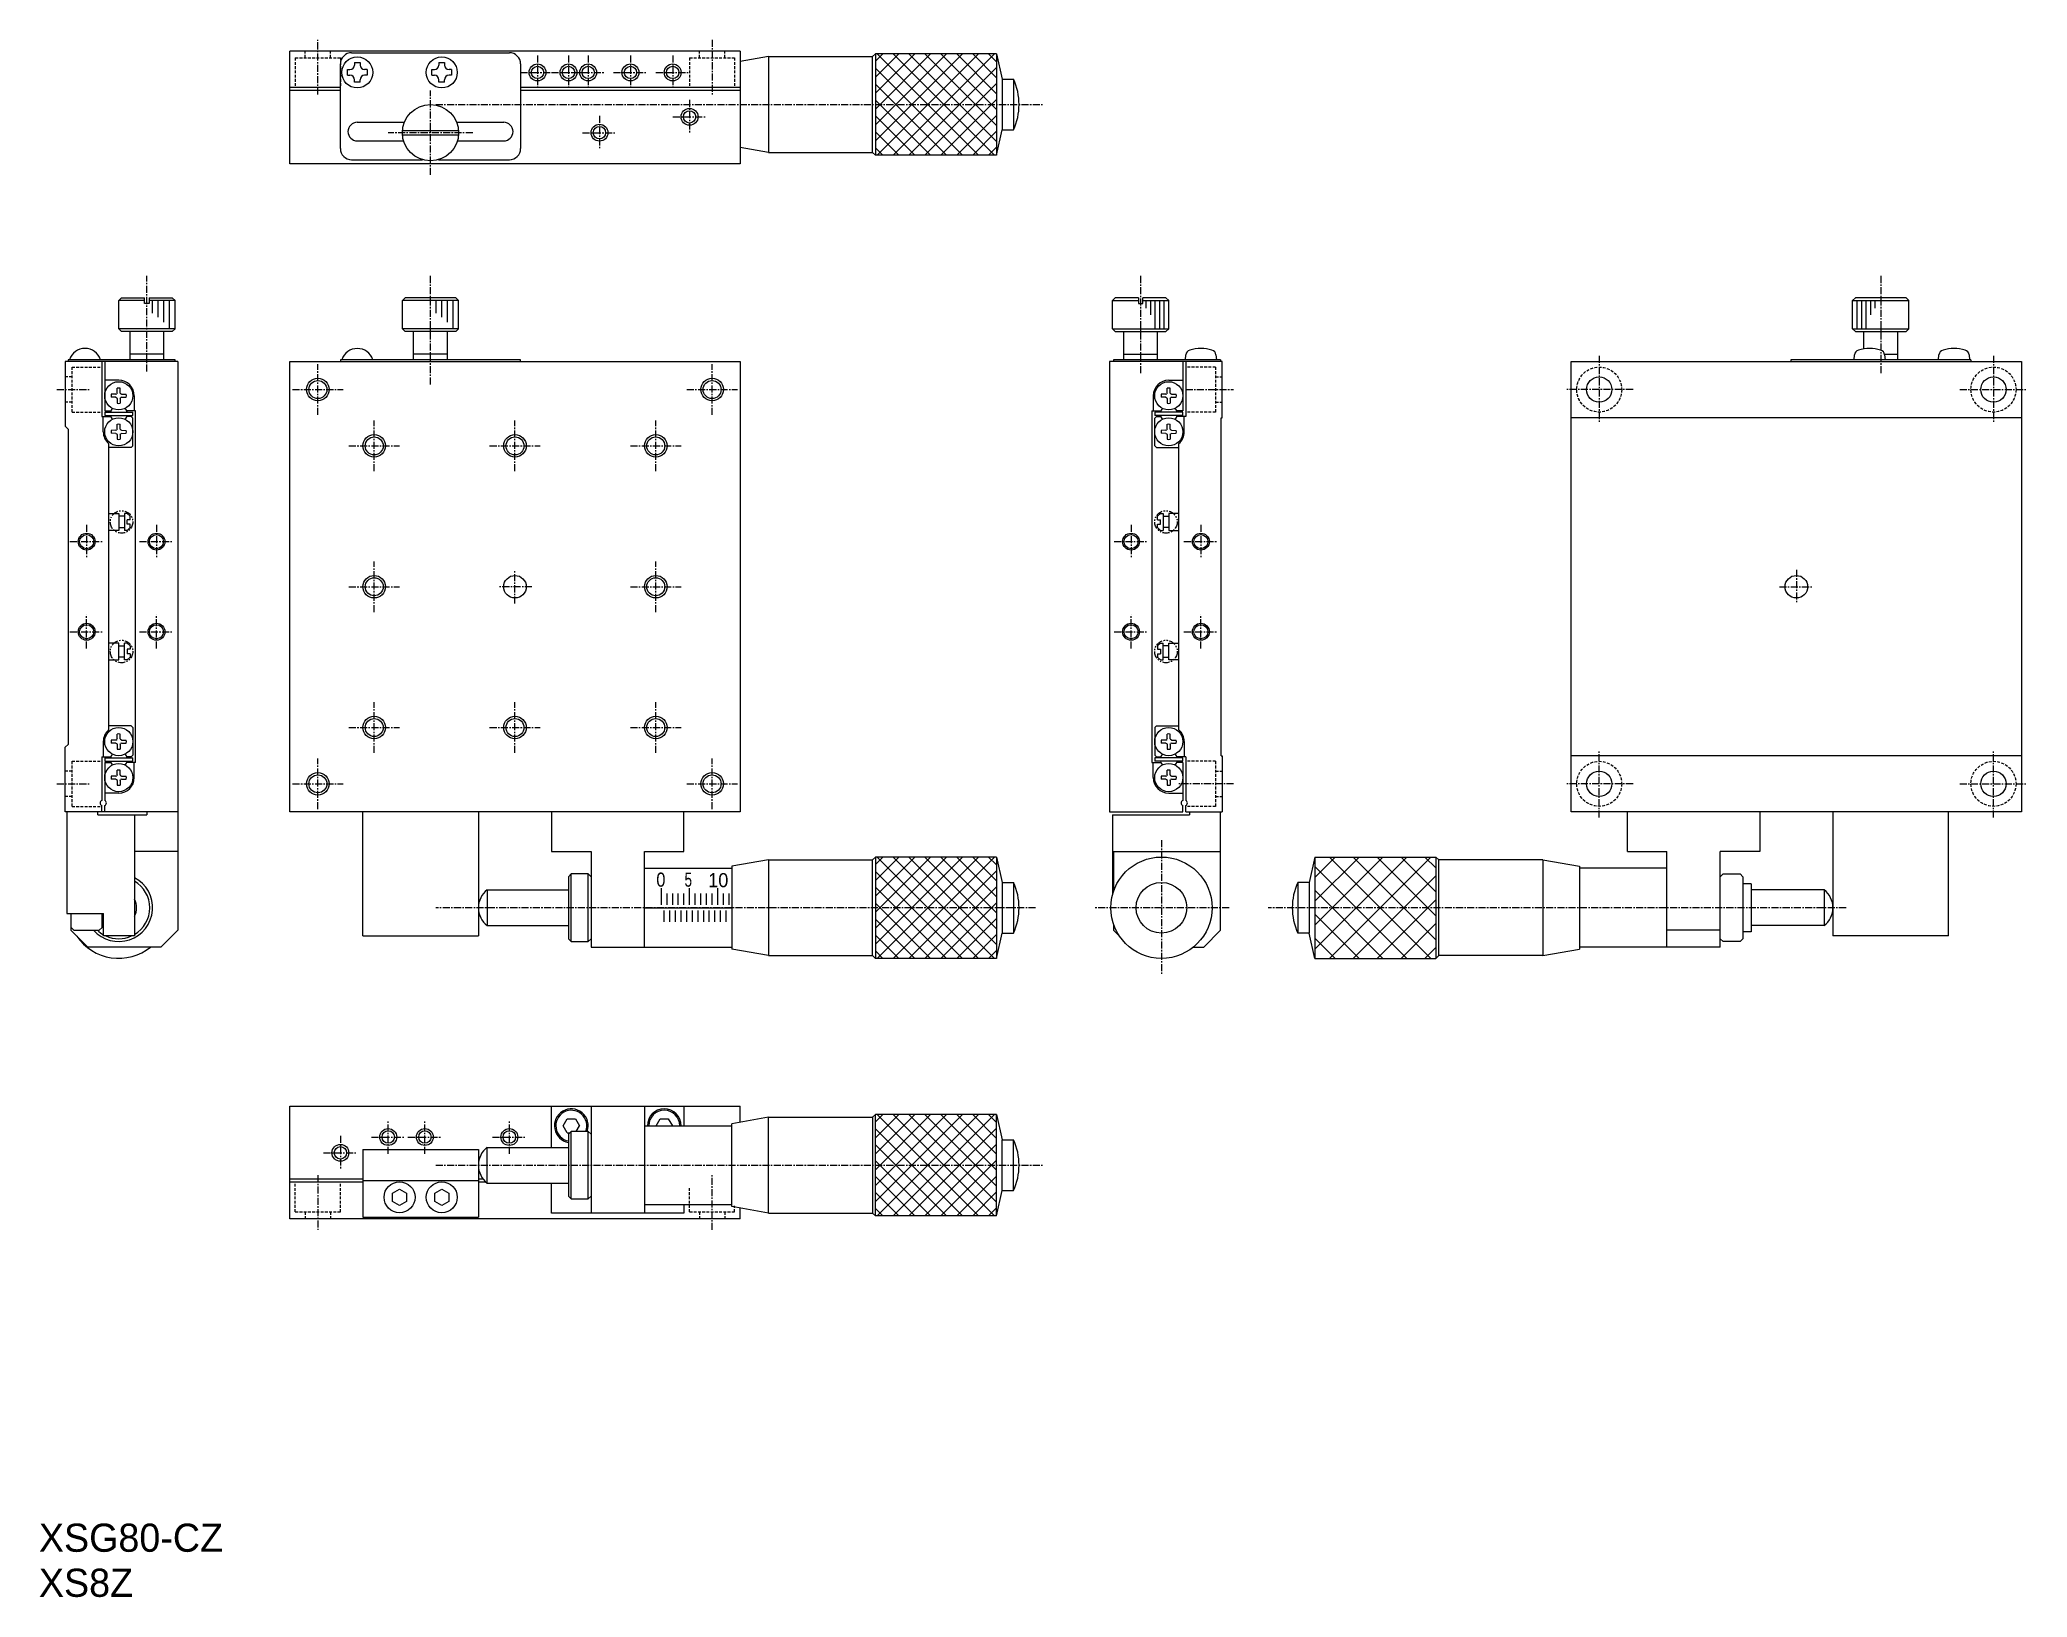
# Model space of a CAD drawing. Extents: x 38 to 391, y -44 to 233.
import ezdxf

# ---------------------------------------------------------------- set-up
doc = ezdxf.new("R2010")
doc.units = 0
for name, pattern in [('CENTER', [2, 1.25, -0.25, 0.25, -0.25]), ('DASHED', [0.75, 0.5, -0.25]), ('PHANTOM', [2.5, 1.25, -0.25, 0.25, -0.25, 0.25, -0.25])]:
    doc.linetypes.add(name, pattern=pattern)
doc.layers.get('0').update_dxf_attribs({"linetype": 'CONTINUOUS'})
doc.layers.add('CENTER', color=1, linetype='CENTER')

msp = doc.modelspace()

# ---------------------------------------------------------------- linework, layer by layer
at = {"color": 7, "linetype": 'CONTINUOUS'}
for p, q in [((82.34, 210.69), (82.34, 230.69)), ((162.34, 230.69), (82.34, 230.69)), ((93.34, 230.39), (121.34, 230.39)), ((162.34, 230.69), (162.34, 210.69)), ((167.34, 229.69), (162.34, 228.81)), ((167.34, 229.69), (185.84, 229.69)), ((167.34, 229.69), (167.34, 212.69)), ((185.84, 229.69), (186.34, 230.19)), ((185.84, 212.69), (185.84, 229.69)), ((207.84, 230.19), (186.34, 230.19)), ((186.34, 230.19), (186.34, 212.19)), ((207.84, 230.19), (208.84, 225.69)), ((207.84, 230.19), (207.84, 212.19)), ((91.34, 213.39), (91.34, 228.39)), ((92.59, 227.39), (93.04, 227.39)), ((92.59, 226.39), (92.59, 227.39)), ((92.59, 226.39), (93.04, 226.39)), ((93.84, 228.64), (93.84, 228.19)), ((93.84, 228.64), (94.84, 228.64)), ((94.84, 228.64), (94.84, 228.19)), ((96.09, 227.39), (95.64, 227.39)), ((96.09, 226.39), (95.64, 226.39)), ((96.09, 227.39), (96.09, 226.39)), ((107.59, 227.39), (108.04, 227.39)), ((107.59, 226.39), (107.59, 227.39)), ((107.59, 226.39), (108.04, 226.39)), ((108.84, 228.64), (108.84, 228.19)), ((108.84, 228.64), (109.84, 228.64)), ((109.84, 228.64), (109.84, 228.19)), ((111.09, 227.39), (110.64, 227.39)), ((111.09, 226.39), (110.64, 226.39)), ((111.09, 227.39), (111.09, 226.39)), ((123.34, 228.39), (123.34, 213.39)), ((91.34, 224.19), (82.34, 224.19)), ((91.34, 223.69), (82.34, 223.69)), ((93.84, 225.14), (93.84, 225.59)), ((94.84, 225.14), (93.84, 225.14)), ((94.84, 225.14), (94.84, 225.59)), ((108.84, 225.14), (108.84, 225.59)), ((109.84, 225.14), (108.84, 225.14)), ((109.84, 225.14), (109.84, 225.59)), ((162.34, 224.19), (123.34, 224.19)), ((162.34, 223.69), (123.34, 223.69)), ((208.84, 225.69), (210.84, 225.69)), ((208.84, 225.69), (208.84, 216.69)), ((210.84, 225.69), (210.84, 216.69)), ((94.34, 218.04), (102.69, 218.04)), ((102.36, 216.59), (112.32, 216.59)), ((102.36, 215.79), (112.32, 215.79)), ((111.99, 218.04), (120.34, 218.04)), ((207.84, 212.19), (208.84, 216.69)), ((208.84, 216.69), (210.84, 216.69)), ((94.34, 214.74), (102.55, 214.74)), ((112.13, 214.74), (120.34, 214.74)), ((167.34, 212.69), (162.34, 213.57)), ((167.34, 212.69), (185.84, 212.69)), ((185.84, 212.69), (186.34, 212.19)), ((207.84, 212.19), (186.34, 212.19)), ((162.34, 210.69), (82.34, 210.69)), ((93.34, 211.39), (105.94, 211.39)), ((108.74, 211.39), (121.34, 211.39)), ((51.99, 186.39), (52.49, 186.89)), ((51.99, 181.39), (51.99, 186.39)), ((56.59, 186.39), (51.99, 186.39)), ((52.49, 186.89), (56.59, 186.89)), ((56.59, 185.89), (56.59, 186.89)), ((57.39, 185.89), (56.59, 185.89)), ((57.39, 186.89), (57.39, 185.89)), ((57.39, 186.89), (61.49, 186.89)), ((61.99, 186.39), (57.39, 186.39)), ((61.49, 186.89), (61.99, 186.39)), ((61.99, 181.39), (61.99, 186.39)), ((102.34, 186.38), (102.84, 186.88)), ((102.34, 181.38), (102.34, 186.38)), ((112.34, 186.38), (102.34, 186.38)), ((111.84, 186.88), (102.84, 186.88)), ((111.84, 186.88), (112.34, 186.38)), ((112.34, 181.38), (112.34, 186.38)), ((228.92, 186.88), (228.42, 186.38)), ((228.42, 181.38), (228.42, 186.38)), ((228.42, 186.38), (233.02, 186.38)), ((233.02, 186.88), (228.92, 186.88)), ((233.02, 186.88), (233.02, 185.88)), ((233.02, 185.88), (233.82, 185.88)), ((237.92, 186.88), (233.82, 186.88)), ((233.82, 185.88), (233.82, 186.88)), ((233.82, 186.38), (238.42, 186.38)), ((238.42, 186.38), (237.92, 186.88)), ((238.42, 181.38), (238.42, 186.38)), ((360.34, 186.88), (359.84, 186.38)), ((359.84, 181.38), (359.84, 186.38)), ((359.84, 186.38), (369.84, 186.38)), ((369.34, 186.88), (360.34, 186.88)), ((369.84, 186.38), (369.34, 186.88)), ((369.84, 181.38), (369.84, 186.38)), ((52.49, 180.89), (51.99, 181.39)), ((61.99, 181.39), (51.99, 181.39)), ((61.49, 180.89), (52.49, 180.89)), ((53.99, 175.89), (53.99, 180.89)), ((59.99, 175.89), (59.99, 180.89)), ((61.99, 181.39), (61.49, 180.89)), ((102.84, 180.88), (102.34, 181.38)), ((112.34, 181.38), (102.34, 181.38)), ((111.84, 180.88), (102.84, 180.88)), ((104.34, 175.88), (104.34, 180.88)), ((110.34, 175.88), (110.34, 180.88)), ((112.34, 181.38), (111.84, 180.88)), ((228.42, 181.38), (228.92, 180.88)), ((228.42, 181.38), (238.42, 181.38)), ((228.92, 180.88), (237.92, 180.88)), ((230.42, 175.88), (230.42, 180.88)), ((236.42, 175.88), (236.42, 180.88)), ((237.92, 180.88), (238.42, 181.38)), ((359.84, 181.38), (360.34, 180.88)), ((359.84, 181.38), (369.84, 181.38)), ((360.34, 180.88), (369.34, 180.88)), ((361.84, 177.81), (361.84, 180.88)), ((367.84, 175.88), (367.84, 180.88)), ((369.34, 180.88), (369.84, 181.38)), ((59.99, 176.89), (53.99, 176.89)), ((110.34, 176.88), (104.34, 176.88)), ((230.42, 176.88), (236.42, 176.88)), ((241.37, 175.88), (241.44, 176.73)), ((246.79, 176.73), (246.87, 175.88)), ((360.09, 175.88), (360.16, 176.73)), ((365.49, 176.88), (367.84, 176.88)), ((365.51, 176.73), (365.59, 175.88)), ((375.09, 175.88), (375.16, 176.73)), ((380.51, 176.73), (380.59, 175.88)), ((62.49, 175.58), (42.49, 175.58)), ((42.49, 175.58), (42.49, 164.08)), ((61.99, 175.89), (42.99, 175.89)), ((42.99, 175.89), (42.99, 175.59)), ((48.99, 175.58), (48.99, 165.78)), ((49.49, 175.58), (49.49, 166.78)), ((61.99, 175.59), (61.99, 175.89)), ((62.49, 175.58), (62.49, 74.6)), ((82.34, 95.58), (82.34, 175.58)), ((82.34, 175.58), (162.34, 175.58)), ((91.34, 175.88), (91.34, 175.58)), ((123.34, 175.88), (91.34, 175.88)), ((123.34, 175.58), (123.34, 175.88)), ((162.34, 175.58), (162.34, 95.58)), ((227.92, 175.58), (227.92, 95.58)), ((247.92, 175.58), (227.92, 175.58)), ((247.62, 175.88), (228.62, 175.88)), ((228.62, 175.88), (228.62, 175.58)), ((240.92, 175.58), (240.92, 166.78)), ((241.42, 175.58), (241.42, 165.78)), ((247.62, 175.88), (247.62, 175.58)), ((247.92, 165.58), (247.92, 175.58)), ((309.84, 95.58), (309.84, 175.58)), ((309.84, 175.58), (389.84, 175.58)), ((348.84, 175.88), (348.84, 175.58)), ((380.84, 175.88), (348.84, 175.88)), ((380.84, 175.88), (380.84, 175.58)), ((389.84, 175.58), (389.84, 95.58)), ((51.99, 172.23), (49.49, 172.23)), ((51.49, 169.76), (50.66, 169.74)), ((51.49, 169.76), (51.65, 169.83)), ((51.71, 169.97), (51.65, 169.83)), ((51.71, 169.97), (51.73, 170.81)), ((52.26, 169.97), (52.25, 170.81)), ((52.26, 169.97), (52.32, 169.83)), ((52.48, 169.76), (52.32, 169.83)), ((52.48, 169.76), (53.31, 169.74)), ((54.74, 169.48), (54.74, 166.78)), ((235.67, 169.48), (235.67, 166.78)), ((237.92, 169.76), (237.09, 169.74)), ((237.92, 169.76), (238.08, 169.83)), ((238.14, 169.97), (238.08, 169.83)), ((238.14, 169.97), (238.16, 170.81)), ((238.42, 172.23), (240.92, 172.23)), ((238.69, 169.97), (238.68, 170.81)), ((238.69, 169.97), (238.75, 169.83)), ((238.92, 169.76), (238.75, 169.83)), ((238.92, 169.76), (239.74, 169.74)), ((49.49, 166.78), (50.57, 166.78)), ((49.49, 166.58), (54.49, 166.58)), ((49.49, 166.58), (49.49, 165.98)), ((49.49, 165.98), (54.49, 165.98)), ((51.49, 169.21), (50.66, 169.22)), ((51.49, 169.21), (51.65, 169.14)), ((51.71, 169), (51.65, 169.14)), ((51.71, 169), (51.73, 168.16)), ((52.26, 169), (52.25, 168.16)), ((52.26, 169), (52.32, 169.14)), ((52.48, 169.21), (52.32, 169.14)), ((52.48, 169.21), (53.31, 169.22)), ((54.99, 166.78), (53.4, 166.78)), ((54.49, 165.98), (54.49, 166.58)), ((54.99, 104.38), (54.99, 166.78)), ((235.42, 166.78), (235.42, 104.38)), ((235.42, 166.78), (237, 166.78)), ((240.92, 166.58), (235.92, 166.58)), ((235.92, 166.58), (235.92, 165.98)), ((240.92, 165.98), (235.92, 165.98)), ((237.92, 169.21), (237.09, 169.22)), ((237.92, 169.21), (238.08, 169.14)), ((238.14, 169), (238.08, 169.14)), ((238.14, 169), (238.16, 168.16)), ((238.69, 169), (238.68, 168.16)), ((238.69, 169), (238.75, 169.14)), ((238.92, 169.21), (238.75, 169.14)), ((238.92, 169.21), (239.74, 169.22)), ((240.92, 166.78), (239.83, 166.78)), ((240.92, 165.98), (240.92, 166.58)), ((42.99, 163.58), (42.49, 164.08)), ((42.99, 163.58), (42.99, 107.58)), ((48.99, 165.78), (50.57, 165.78)), ((49.24, 163.08), (49.24, 165.78)), ((51.49, 163.36), (50.66, 163.34)), ((51.49, 162.81), (50.66, 162.82)), ((51.49, 163.36), (51.65, 163.43)), ((51.49, 162.81), (51.65, 162.74)), ((51.71, 163.57), (51.65, 163.43)), ((51.71, 162.6), (51.65, 162.74)), ((51.71, 163.57), (51.73, 164.41)), ((51.71, 162.6), (51.73, 161.76)), ((52.26, 163.57), (52.25, 164.41)), ((52.26, 162.6), (52.25, 161.76)), ((52.26, 163.57), (52.32, 163.43)), ((52.26, 162.6), (52.32, 162.74)), ((52.48, 163.36), (52.32, 163.43)), ((52.48, 162.81), (52.32, 162.74)), ((52.48, 163.36), (53.31, 163.34)), ((52.48, 162.81), (53.31, 162.82)), ((54.19, 165.78), (53.4, 165.78)), ((54.19, 165.78), (54.49, 165.48)), ((54.49, 160.58), (54.49, 165.48)), ((236.22, 165.78), (235.92, 165.48)), ((235.92, 160.58), (235.92, 165.48)), ((236.22, 165.78), (237, 165.78)), ((237.92, 163.36), (237.09, 163.34)), ((237.92, 162.81), (237.09, 162.82)), ((237.92, 163.36), (238.08, 163.43)), ((237.92, 162.81), (238.08, 162.74)), ((238.14, 163.57), (238.08, 163.43)), ((238.14, 162.6), (238.08, 162.74)), ((238.14, 163.57), (238.16, 164.41)), ((238.14, 162.6), (238.16, 161.76)), ((238.69, 163.57), (238.68, 164.41)), ((238.69, 162.6), (238.68, 161.76)), ((238.69, 163.57), (238.75, 163.43)), ((238.69, 162.6), (238.75, 162.74)), ((238.92, 163.36), (238.75, 163.43)), ((238.92, 162.81), (238.75, 162.74)), ((238.92, 163.36), (239.74, 163.34)), ((238.92, 162.81), (239.74, 162.82)), ((241.42, 165.78), (239.83, 165.78)), ((241.17, 163.08), (241.17, 165.78)), ((247.72, 105.58), (247.72, 165.58)), ((247.72, 165.58), (247.92, 165.58)), ((389.84, 165.58), (309.84, 165.58)), ((50.19, 161), (50.19, 110.16)), ((54.19, 160.28), (50.19, 160.28)), ((54.19, 160.28), (54.49, 160.58)), ((236.22, 160.28), (235.92, 160.58)), ((236.22, 160.28), (240.22, 160.28)), ((240.22, 110.16), (240.22, 161)), ((50.19, 148.58), (51.99, 148.58)), ((51.99, 148.58), (51.99, 145.58)), ((52.99, 148.58), (52.99, 145.58)), ((53.49, 148.58), (52.99, 148.58)), ((53.49, 148.58), (53.99, 148.08)), ((236.92, 148.58), (236.42, 148.08)), ((236.92, 148.58), (237.42, 148.58)), ((237.42, 148.58), (237.42, 145.58)), ((240.22, 148.58), (238.42, 148.58)), ((238.42, 148.58), (238.42, 145.58)), ((51.99, 145.58), (50.19, 145.58)), ((52.99, 148.08), (51.99, 148.08)), ((51.99, 146.08), (52.99, 146.08)), ((53.49, 145.58), (52.99, 145.58)), ((53.99, 147.48), (53.49, 147.48)), ((53.49, 146.68), (53.49, 147.48)), ((53.99, 146.68), (53.49, 146.68)), ((53.49, 145.58), (53.99, 146.08)), ((53.99, 147.48), (53.99, 148.08)), ((53.99, 146.08), (53.99, 146.68)), ((236.42, 147.48), (236.42, 148.08)), ((236.42, 147.48), (236.92, 147.48)), ((236.42, 146.68), (236.92, 146.68)), ((236.42, 146.08), (236.42, 146.68)), ((236.92, 145.58), (236.42, 146.08)), ((236.92, 146.68), (236.92, 147.48)), ((236.92, 145.58), (237.42, 145.58)), ((237.42, 148.08), (238.42, 148.08)), ((238.42, 146.08), (237.42, 146.08)), ((238.42, 145.58), (240.22, 145.58)), ((51.99, 125.58), (50.19, 125.58)), ((51.99, 122.58), (51.99, 125.58)), ((51.99, 125.08), (52.99, 125.08)), ((52.99, 122.58), (52.99, 125.58)), ((53.49, 125.58), (52.99, 125.58)), ((53.49, 125.58), (53.99, 125.08)), ((53.49, 124.48), (53.49, 123.68)), ((53.99, 124.48), (53.49, 124.48)), ((53.99, 123.68), (53.49, 123.68)), ((53.99, 125.08), (53.99, 124.48)), ((53.99, 123.68), (53.99, 123.08)), ((236.92, 125.58), (236.42, 125.08)), ((236.42, 125.08), (236.42, 124.48)), ((236.42, 124.48), (236.92, 124.48)), ((236.42, 123.68), (236.92, 123.68)), ((236.42, 123.68), (236.42, 123.08)), ((236.92, 125.58), (237.42, 125.58)), ((236.92, 124.48), (236.92, 123.68)), ((237.42, 122.58), (237.42, 125.58)), ((238.42, 125.08), (237.42, 125.08)), ((238.42, 125.58), (240.22, 125.58)), ((238.42, 122.58), (238.42, 125.58)), ((50.19, 122.58), (51.99, 122.58)), ((52.99, 123.08), (51.99, 123.08)), ((53.49, 122.58), (52.99, 122.58)), ((53.49, 122.58), (53.99, 123.08)), ((236.92, 122.58), (236.42, 123.08)), ((236.92, 122.58), (237.42, 122.58)), ((237.42, 123.08), (238.42, 123.08)), ((240.22, 122.58), (238.42, 122.58)), ((54.19, 110.88), (50.19, 110.88)), ((51.71, 108.57), (51.73, 109.41)), ((52.26, 108.57), (52.25, 109.41)), ((54.19, 110.88), (54.49, 110.58)), ((54.49, 110.58), (54.49, 105.68)), ((236.22, 110.88), (235.92, 110.58)), ((235.92, 110.58), (235.92, 105.68)), ((236.22, 110.88), (240.22, 110.88)), ((238.14, 108.57), (238.16, 109.41)), ((238.69, 108.57), (238.68, 109.41)), ((42.49, 107.08), (42.99, 107.58)), ((42.49, 95.58), (42.49, 107.08)), ((49.24, 108.08), (49.24, 105.38)), ((51.49, 108.36), (50.66, 108.34)), ((51.49, 107.81), (50.66, 107.82)), ((51.49, 108.36), (51.65, 108.43)), ((51.49, 107.81), (51.65, 107.74)), ((51.71, 108.57), (51.65, 108.43)), ((51.71, 107.6), (51.65, 107.74)), ((51.71, 107.6), (51.73, 106.76)), ((52.26, 107.6), (52.25, 106.76)), ((52.26, 108.57), (52.32, 108.43)), ((52.26, 107.6), (52.32, 107.74)), ((52.48, 108.36), (52.32, 108.43)), ((52.48, 107.81), (52.32, 107.74)), ((52.48, 108.36), (53.31, 108.34)), ((52.48, 107.81), (53.31, 107.82)), ((237.92, 108.36), (237.09, 108.34)), ((237.92, 107.81), (237.09, 107.82)), ((237.92, 108.36), (238.08, 108.43)), ((237.92, 107.81), (238.08, 107.74)), ((238.14, 108.57), (238.08, 108.43)), ((238.14, 107.6), (238.08, 107.74)), ((238.14, 107.6), (238.16, 106.76)), ((238.69, 107.6), (238.68, 106.76)), ((238.69, 108.57), (238.75, 108.43)), ((238.69, 107.6), (238.75, 107.74)), ((238.92, 108.36), (238.75, 108.43)), ((238.92, 107.81), (238.75, 107.74)), ((238.92, 108.36), (239.74, 108.34)), ((238.92, 107.81), (239.74, 107.82)), ((241.17, 108.08), (241.17, 105.38)), ((48.99, 105.38), (48.99, 97.64)), ((48.99, 105.38), (50.57, 105.38)), ((49.49, 105.18), (54.49, 105.18)), ((49.49, 105.18), (49.49, 104.58)), ((49.49, 104.58), (54.49, 104.58)), ((49.49, 104.38), (49.49, 97.64)), ((49.49, 104.38), (50.57, 104.38)), ((51.71, 102.17), (51.73, 103.01)), ((52.26, 102.17), (52.25, 103.01)), ((54.19, 105.38), (53.4, 105.38)), ((54.99, 104.38), (53.4, 104.38)), ((54.19, 105.38), (54.49, 105.68)), ((54.49, 104.58), (54.49, 105.18)), ((54.74, 101.68), (54.74, 104.38)), ((235.42, 104.38), (237, 104.38)), ((235.67, 101.68), (235.67, 104.38)), ((236.22, 105.38), (235.92, 105.68)), ((240.92, 105.18), (235.92, 105.18)), ((235.92, 105.18), (235.92, 104.58)), ((240.92, 104.58), (235.92, 104.58)), ((236.22, 105.38), (237, 105.38)), ((238.14, 102.17), (238.16, 103.01)), ((238.69, 102.17), (238.68, 103.01)), ((241.42, 105.38), (239.83, 105.38)), ((240.92, 104.38), (239.83, 104.38)), ((240.92, 104.58), (240.92, 105.18)), ((240.92, 104.38), (240.92, 97.64)), ((241.42, 105.38), (241.42, 97.64)), ((247.72, 105.58), (247.92, 105.58)), ((247.92, 105.58), (247.92, 95.58)), ((389.84, 105.58), (309.84, 105.58)), ((51.99, 98.93), (49.49, 98.93)), ((51.49, 101.96), (50.66, 101.94)), ((51.49, 101.41), (50.66, 101.42)), ((51.49, 101.96), (51.65, 102.03)), ((51.49, 101.41), (51.65, 101.34)), ((51.71, 102.17), (51.65, 102.03)), ((51.71, 101.2), (51.65, 101.34)), ((51.71, 101.2), (51.73, 100.36)), ((52.26, 101.2), (52.25, 100.36)), ((52.26, 102.17), (52.32, 102.03)), ((52.26, 101.2), (52.32, 101.34)), ((52.48, 101.96), (52.32, 102.03)), ((52.48, 101.41), (52.32, 101.34)), ((52.48, 101.96), (53.31, 101.94)), ((52.48, 101.41), (53.31, 101.42)), ((237.92, 101.96), (237.09, 101.94)), ((237.92, 101.41), (237.09, 101.42)), ((237.92, 101.96), (238.08, 102.03)), ((237.92, 101.41), (238.08, 101.34)), ((238.14, 102.17), (238.08, 102.03)), ((238.14, 101.2), (238.08, 101.34)), ((238.14, 101.2), (238.16, 100.36)), ((238.42, 98.93), (240.92, 98.93)), ((238.69, 101.2), (238.68, 100.36)), ((238.69, 102.17), (238.75, 102.03)), ((238.69, 101.2), (238.75, 101.34)), ((238.92, 101.96), (238.75, 102.03)), ((238.92, 101.41), (238.75, 101.34)), ((238.92, 101.96), (239.74, 101.94)), ((238.92, 101.41), (239.74, 101.42)), ((62.49, 95.59), (42.49, 95.59)), ((42.79, 95.59), (42.79, 77.58)), ((48.29, 95.1), (48.29, 95.59)), ((48.99, 95.58), (48.99, 96.72)), ((49.49, 95.58), (49.49, 96.72)), ((56.99, 95.6), (56.99, 95.1)), ((162.34, 95.58), (82.34, 95.58)), ((95.34, 73.58), (95.34, 95.58)), ((115.84, 95.58), (115.84, 73.58)), ((128.84, 95.58), (128.84, 88.58)), ((152.34, 88.58), (152.34, 95.58)), ((227.92, 95.58), (240.92, 95.58)), ((240.92, 95.58), (240.92, 96.72)), ((241.42, 95.58), (241.42, 96.72)), ((241.42, 95.58), (247.92, 95.58)), ((242.12, 95.58), (242.12, 95.08)), ((247.62, 74.58), (247.62, 95.58)), ((389.84, 95.58), (309.84, 95.58)), ((319.84, 88.58), (319.84, 95.58)), ((343.34, 95.58), (343.34, 88.58)), ((356.34, 95.58), (356.34, 73.58)), ((376.84, 73.58), (376.84, 95.58)), ((48.29, 95.1), (56.99, 95.1)), ((54.79, 95.1), (54.79, 73.58)), ((228.42, 95.08), (228.42, 80.89)), ((228.42, 95.08), (242.12, 95.08)), ((54.79, 88.6), (62.49, 88.6)), ((128.84, 88.58), (135.84, 88.58)), ((135.84, 88.58), (135.84, 71.58)), ((145.34, 71.58), (145.34, 88.58)), ((145.34, 88.58), (152.34, 88.58)), ((228.62, 88.58), (247.62, 88.58)), ((228.62, 88.58), (228.62, 81.54)), ((319.84, 88.58), (326.84, 88.58)), ((326.84, 71.58), (326.84, 88.58)), ((336.34, 71.58), (336.34, 88.58)), ((343.34, 88.58), (336.34, 88.58)), ((145.34, 85.58), (160.84, 85.58)), ((167.34, 87.08), (160.84, 85.94)), ((160.84, 85.94), (160.84, 71.23)), ((167.34, 87.08), (167.34, 70.08)), ((167.34, 87.08), (185.84, 87.08)), ((185.84, 87.08), (186.34, 87.58)), ((185.84, 70.08), (185.84, 87.08)), ((207.84, 87.58), (186.34, 87.58)), ((186.34, 87.58), (186.34, 69.58)), ((207.84, 87.58), (208.84, 83.08)), ((207.84, 87.58), (207.84, 69.58)), ((264.34, 87.58), (263.34, 83.08)), ((264.34, 87.58), (285.84, 87.58)), ((264.34, 87.58), (264.34, 69.58)), ((286.34, 87.08), (285.84, 87.58)), ((285.84, 87.58), (285.84, 69.58)), ((286.34, 70.08), (286.34, 87.08)), ((304.84, 87.08), (286.34, 87.08)), ((304.84, 87.08), (304.84, 70.08)), ((304.84, 87.08), (311.34, 85.94)), ((311.34, 85.94), (311.34, 71.23)), ((326.84, 85.58), (311.34, 85.58)), ((117.41, 81.76), (117.41, 75.41)), ((117.41, 81.76), (131.84, 81.76)), ((132.34, 84.58), (131.84, 84.08)), ((131.84, 84.08), (131.84, 73.08)), ((135.34, 84.58), (132.34, 84.58)), ((132.34, 72.58), (132.34, 84.58)), ((135.34, 84.58), (135.84, 84.08)), ((135.34, 72.58), (135.34, 84.58)), ((208.84, 83.08), (210.84, 83.08)), ((208.84, 83.08), (208.84, 74.08)), ((210.84, 83.08), (210.84, 74.08)), ((263.34, 83.08), (261.34, 83.08)), ((261.34, 83.08), (261.34, 74.08)), ((263.34, 83.08), (263.34, 74.08)), ((336.84, 84.58), (336.34, 84.08)), ((336.84, 84.58), (339.84, 84.58)), ((340.34, 84.08), (339.84, 84.58)), ((340.34, 84.08), (340.34, 73.08)), ((341.84, 82.83), (340.34, 82.83)), ((341.84, 82.83), (341.84, 74.33)), ((354.77, 81.76), (341.84, 81.76)), ((354.77, 81.76), (354.77, 75.41)), ((42.79, 77.58), (49.29, 77.58)), ((43.49, 77.58), (43.49, 74.6)), ((46.49, 71.6), (43.49, 74.6)), ((43.54, 75.08), (43.54, 77.58)), ((44.04, 74.58), (43.54, 75.08)), ((44.04, 74.58), (48.54, 74.58)), ((49.04, 75.08), (48.54, 74.58)), ((49.04, 75.08), (49.04, 77.58)), ((49.29, 73.58), (49.29, 77.58)), ((59.49, 71.6), (62.49, 74.6)), ((117.41, 75.41), (131.84, 75.41)), ((228.62, 75.63), (228.62, 74.58)), ((228.62, 74.58), (229.67, 73.53)), ((244.62, 71.58), (247.62, 74.58)), ((336.34, 74.58), (326.84, 74.58)), ((341.84, 74.33), (340.34, 74.33)), ((354.77, 75.41), (341.84, 75.41)), ((59.49, 71.6), (46.49, 71.6)), ((54.79, 73.58), (49.29, 73.58)), ((95.34, 73.58), (115.84, 73.58)), ((131.84, 73.08), (132.34, 72.58)), ((132.34, 72.58), (135.34, 72.58)), ((135.84, 73.08), (135.34, 72.58)), ((135.84, 71.58), (145.34, 71.58)), ((145.34, 71.58), (160.84, 71.58)), ((167.34, 70.08), (160.84, 71.23)), ((207.84, 69.58), (208.84, 74.08)), ((208.84, 74.08), (210.84, 74.08)), ((242.77, 71.58), (244.62, 71.58)), ((263.34, 74.08), (261.34, 74.08)), ((264.34, 69.58), (263.34, 74.08)), ((304.84, 70.08), (311.34, 71.23)), ((336.34, 71.58), (311.34, 71.58)), ((336.34, 73.08), (336.84, 72.58)), ((339.84, 72.58), (336.84, 72.58)), ((340.34, 73.08), (339.84, 72.58)), ((376.84, 73.58), (356.34, 73.58)), ((167.34, 70.08), (185.84, 70.08)), ((185.84, 70.08), (186.34, 69.58)), ((207.84, 69.58), (186.34, 69.58)), ((264.34, 69.58), (285.84, 69.58)), ((286.34, 70.08), (285.84, 69.58)), ((304.84, 70.08), (286.34, 70.08)), ((82.34, 23.37), (82.34, 43.37)), ((82.34, 43.37), (162.34, 43.37)), ((128.84, 36.04), (128.84, 43.37)), ((135.84, 43.37), (135.84, 24.37)), ((145.34, 43.37), (145.34, 24.37)), ((152.34, 43.37), (152.34, 39.87)), ((162.34, 40.48), (162.34, 43.37)), ((130.9, 39.87), (131.62, 41.12)), ((131.62, 38.62), (130.9, 39.87)), ((131.62, 41.12), (133.06, 41.12)), ((132.34, 38.87), (131.84, 38.37)), ((135.34, 38.87), (132.34, 38.87)), ((132.34, 26.87), (132.34, 38.87)), ((133.06, 41.12), (133.78, 39.87)), ((133.21, 38.87), (133.78, 39.87)), ((135.34, 38.87), (135.84, 38.37)), ((135.34, 26.87), (135.34, 38.87)), ((145.34, 39.87), (160.84, 39.87)), ((147.4, 39.87), (148.12, 41.12)), ((148.12, 41.12), (149.56, 41.12)), ((149.56, 41.12), (150.28, 39.87)), ((167.34, 41.37), (160.84, 40.22)), ((160.84, 25.51), (160.84, 40.22)), ((167.34, 41.37), (185.84, 41.37)), ((167.34, 24.37), (167.34, 41.37)), ((185.84, 41.37), (186.34, 41.87)), ((185.84, 41.37), (185.84, 24.37)), ((207.84, 41.87), (186.34, 41.87)), ((186.34, 23.87), (186.34, 41.87)), ((207.84, 41.87), (208.84, 37.37)), ((207.84, 23.87), (207.84, 41.87)), ((95.34, 35.67), (95.34, 23.67)), ((95.34, 35.67), (115.84, 35.67)), ((115.84, 35.67), (115.84, 23.67)), ((117.41, 29.69), (117.41, 36.04)), ((117.41, 36.04), (131.84, 36.04)), ((131.62, 38.62), (132.09, 38.62)), ((131.84, 38.37), (131.84, 27.37)), ((208.84, 37.37), (210.84, 37.37)), ((208.84, 28.37), (208.84, 37.37)), ((210.84, 28.37), (210.84, 37.37)), ((95.34, 30.37), (82.34, 30.37)), ((95.34, 29.87), (82.34, 29.87)), ((95.34, 30.17), (115.84, 30.17)), ((100.59, 27.89), (101.84, 28.61)), ((101.84, 28.61), (103.09, 27.89)), ((108.09, 27.89), (109.34, 28.61)), ((109.34, 28.61), (110.59, 27.89)), ((116.72, 30.37), (115.84, 30.37)), ((117.19, 29.87), (115.84, 29.87)), ((117.41, 29.69), (131.84, 29.69)), ((128.84, 24.37), (128.84, 29.69)), ((207.84, 23.87), (208.84, 28.37)), ((208.84, 28.37), (210.84, 28.37)), ((100.59, 26.44), (100.59, 27.89)), ((101.84, 25.72), (100.59, 26.44)), ((103.09, 26.44), (101.84, 25.72)), ((103.09, 27.89), (103.09, 26.44)), ((108.09, 26.44), (108.09, 27.89)), ((109.34, 25.72), (108.09, 26.44)), ((110.59, 26.44), (109.34, 25.72)), ((110.59, 27.89), (110.59, 26.44)), ((131.84, 27.37), (132.34, 26.87)), ((132.34, 26.87), (135.34, 26.87)), ((135.84, 27.37), (135.34, 26.87)), ((145.34, 25.87), (160.84, 25.87)), ((152.34, 25.87), (152.34, 24.37)), ((167.34, 24.37), (160.84, 25.51)), ((162.34, 23.37), (162.34, 25.25)), ((162.34, 23.37), (82.34, 23.37)), ((95.34, 23.67), (115.84, 23.67)), ((152.34, 24.37), (128.84, 24.37)), ((167.34, 24.37), (185.84, 24.37)), ((185.84, 24.37), (186.34, 23.87)), ((207.84, 23.87), (186.34, 23.87))]:
    msp.add_line(p, q, dxfattribs=at)
at = {"color": 3, "linetype": 'DASHED'}
for p, q in [((83.34, 229.49), (91.34, 229.49)), ((83.34, 229.49), (83.34, 224.19)), ((85.09, 229.49), (85.09, 230.69)), ((89.59, 229.49), (89.59, 230.69)), ((91.34, 229.49), (91.34, 224.19)), ((153.34, 229.49), (161.34, 229.49)), ((153.34, 229.49), (153.34, 224.19)), ((155.09, 229.49), (155.09, 230.69)), ((159.59, 229.49), (159.59, 230.69)), ((161.34, 229.49), (161.34, 224.19)), ((43.69, 166.58), (43.69, 174.58)), ((43.69, 174.58), (48.99, 174.58)), ((246.72, 174.58), (241.42, 174.58)), ((246.72, 174.58), (246.72, 166.58)), ((43.69, 172.83), (42.49, 172.83)), ((246.72, 172.83), (247.92, 172.83)), ((43.69, 168.33), (42.49, 168.33)), ((43.69, 166.58), (48.99, 166.58)), ((246.72, 166.58), (241.42, 166.58)), ((246.72, 168.33), (247.92, 168.33)), ((43.69, 102.83), (42.49, 102.83)), ((43.69, 96.58), (43.69, 104.58)), ((43.69, 104.58), (48.99, 104.58)), ((246.72, 104.58), (241.42, 104.58)), ((246.72, 104.58), (246.72, 96.58)), ((246.72, 102.83), (247.92, 102.83)), ((43.69, 98.33), (42.49, 98.33)), ((43.69, 96.58), (48.99, 96.58)), ((246.72, 96.58), (241.42, 96.58)), ((246.72, 98.33), (247.92, 98.33)), ((83.34, 24.57), (83.34, 29.87)), ((91.34, 24.57), (91.34, 29.87)), ((153.34, 24.57), (153.34, 29.07)), ((161.34, 24.57), (161.34, 25.67)), ((83.34, 24.57), (91.34, 24.57)), ((85.09, 24.57), (85.09, 23.37)), ((89.59, 24.57), (89.59, 23.37)), ((153.34, 24.57), (161.34, 24.57)), ((155.09, 24.57), (155.09, 23.37)), ((159.59, 24.57), (159.59, 23.37))]:
    msp.add_line(p, q, dxfattribs=at)
at = {"color": 3, "linetype": 'CONTINUOUS'}
for p, q in [((186.34, 214.73), (201.8, 230.19)), ((186.34, 217.56), (198.97, 230.19)), ((186.34, 220.39), (196.14, 230.19)), ((186.34, 223.22), (193.31, 230.19)), ((186.34, 226.05), (190.48, 230.19)), ((186.34, 228.88), (187.66, 230.19)), ((186.63, 212.19), (204.63, 230.19)), ((204.63, 212.19), (186.63, 230.19)), ((189.46, 212.19), (207.46, 230.19)), ((207.46, 212.19), (189.46, 230.19)), ((207.84, 214.64), (192.28, 230.19)), ((207.84, 217.47), (195.11, 230.19)), ((207.84, 220.29), (197.94, 230.19)), ((207.84, 223.12), (200.77, 230.19)), ((207.84, 225.95), (203.6, 230.19)), ((207.84, 228.78), (206.43, 230.19)), ((201.8, 212.19), (186.34, 227.65)), ((192.28, 212.19), (207.84, 227.75)), ((198.97, 212.19), (186.34, 224.82)), ((195.11, 212.19), (207.84, 224.92)), ((196.14, 212.19), (186.34, 221.99)), ((193.31, 212.19), (186.34, 219.17)), ((197.94, 212.19), (207.84, 222.09)), ((200.77, 212.19), (207.84, 219.26)), ((190.48, 212.19), (186.34, 216.34)), ((203.6, 212.19), (207.84, 216.44)), ((187.66, 212.19), (186.34, 213.51)), ((206.43, 212.19), (207.84, 213.61)), ((57.99, 184.13), (57.99, 186.39)), ((58.99, 183.44), (58.99, 186.39)), ((59.99, 182.54), (59.99, 186.39)), ((60.99, 181.39), (60.99, 186.39)), ((108.34, 184.13), (108.34, 186.38)), ((109.34, 183.43), (109.34, 186.38)), ((110.34, 182.54), (110.34, 186.38)), ((111.34, 181.38), (111.34, 186.38)), ((234.42, 185.01), (234.42, 186.38)), ((235.22, 183.88), (235.22, 186.38)), ((236.02, 181.38), (236.02, 186.38)), ((236.82, 181.38), (236.82, 186.38)), ((237.62, 181.38), (237.62, 186.38)), ((360.64, 181.38), (360.64, 186.38)), ((361.44, 181.38), (361.44, 186.38)), ((362.24, 181.38), (362.24, 186.38)), ((363.04, 183.88), (363.04, 186.38)), ((363.84, 185.01), (363.84, 186.38)), ((186.34, 72.12), (201.8, 87.58)), ((186.34, 74.95), (198.97, 87.58)), ((186.34, 77.78), (196.14, 87.58)), ((186.34, 80.61), (193.31, 87.58)), ((186.34, 83.44), (190.48, 87.58)), ((186.34, 86.27), (187.66, 87.58)), ((201.8, 69.58), (186.34, 85.04)), ((204.63, 69.58), (186.63, 87.58)), ((186.63, 69.58), (204.63, 87.58)), ((207.46, 69.58), (189.46, 87.58)), ((189.46, 69.58), (207.46, 87.58)), ((207.84, 72.03), (192.28, 87.58)), ((192.28, 69.58), (207.84, 85.14)), ((207.84, 74.86), (195.11, 87.58)), ((207.84, 77.68), (197.94, 87.58)), ((207.84, 80.51), (200.77, 87.58)), ((207.84, 83.34), (203.6, 87.58)), ((207.84, 86.17), (206.43, 87.58)), ((264.34, 71.24), (280.68, 87.58)), ((264.34, 75.48), (276.44, 87.58)), ((264.34, 79.72), (272.2, 87.58)), ((264.34, 83.97), (267.95, 87.58)), ((280.68, 69.58), (264.34, 85.93)), ((284.93, 69.58), (266.93, 87.58)), ((266.93, 69.58), (284.93, 87.58)), ((285.84, 72.91), (271.17, 87.58)), ((285.84, 77.16), (275.41, 87.58)), ((285.84, 81.4), (279.65, 87.58)), ((285.84, 85.64), (283.9, 87.58)), ((148.34, 79.08), (148.34, 82.08)), ((153.34, 79.08), (153.34, 82.08)), ((158.34, 79.08), (158.34, 82.08)), ((198.97, 69.58), (186.34, 82.21)), ((195.11, 69.58), (207.84, 82.31)), ((276.44, 69.58), (264.34, 81.69)), ((271.17, 69.58), (285.84, 84.25)), ((145.34, 78.58), (160.84, 78.58)), ((148.84, 76.08), (148.84, 78.08)), ((149.34, 79.08), (149.34, 81.08)), ((149.84, 76.08), (149.84, 78.08)), ((150.34, 79.08), (150.34, 81.08)), ((150.84, 76.08), (150.84, 78.08)), ((151.34, 79.08), (151.34, 81.08)), ((151.84, 76.08), (151.84, 78.08)), ((152.34, 79.08), (152.34, 81.08)), ((152.84, 76.08), (152.84, 78.08)), ((153.84, 76.08), (153.84, 78.08)), ((154.34, 79.08), (154.34, 81.08)), ((154.84, 76.08), (154.84, 78.08)), ((155.34, 79.08), (155.34, 81.08)), ((155.84, 76.08), (155.84, 78.08)), ((155.84, 76.08), (155.84, 78.08)), ((156.34, 79.08), (156.34, 81.08)), ((156.84, 76.08), (156.84, 78.08)), ((157.34, 79.08), (157.34, 81.08)), ((157.84, 76.08), (157.84, 78.08)), ((158.84, 76.08), (158.84, 78.08)), ((159.34, 79.08), (159.34, 81.08)), ((159.84, 76.08), (159.84, 78.08)), ((159.84, 76.08), (159.84, 78.08)), ((160.34, 79.08), (160.34, 81.08)), ((196.14, 69.58), (186.34, 79.38)), ((197.94, 69.58), (207.84, 79.48)), ((275.41, 69.58), (285.84, 80.01)), ((193.31, 69.58), (186.34, 76.56)), ((200.77, 69.58), (207.84, 76.65)), ((272.2, 69.58), (264.34, 77.44)), ((279.65, 69.58), (285.84, 75.77)), ((190.48, 69.58), (186.34, 73.73)), ((187.66, 69.58), (186.34, 70.9)), ((203.6, 69.58), (207.84, 73.83)), ((206.43, 69.58), (207.84, 71)), ((267.95, 69.58), (264.34, 73.2)), ((283.9, 69.58), (285.84, 71.52)), ((201.8, 41.87), (186.34, 26.41)), ((198.97, 41.87), (186.34, 29.24)), ((196.14, 41.87), (186.34, 32.07)), ((193.31, 41.87), (186.34, 34.89)), ((190.48, 41.87), (186.34, 37.72)), ((187.66, 41.87), (186.34, 40.55)), ((186.34, 39.32), (201.8, 23.87)), ((186.63, 41.87), (204.63, 23.87)), ((204.63, 41.87), (186.63, 23.87)), ((189.46, 41.87), (207.46, 23.87)), ((207.46, 41.87), (189.46, 23.87)), ((192.28, 41.87), (207.84, 26.31)), ((207.84, 39.42), (192.28, 23.87)), ((195.11, 41.87), (207.84, 29.14)), ((197.94, 41.87), (207.84, 31.97)), ((200.77, 41.87), (207.84, 34.8)), ((203.6, 41.87), (207.84, 37.62)), ((206.43, 41.87), (207.84, 40.45)), ((186.34, 36.5), (198.97, 23.87)), ((207.84, 36.59), (195.11, 23.87)), ((186.34, 33.67), (196.14, 23.87)), ((207.84, 33.77), (197.94, 23.87)), ((186.34, 30.84), (193.31, 23.87)), ((207.84, 30.94), (200.77, 23.87)), ((186.34, 28.01), (190.48, 23.87)), ((186.34, 25.18), (187.66, 23.87)), ((207.84, 28.11), (203.6, 23.87)), ((207.84, 25.28), (206.43, 23.87))]:
    msp.add_line(p, q, dxfattribs=at)
at = {"color": 7, "linetype": 'CONTINUOUS'}
for centre, radius in [((94.34, 226.89), 2.75), ((109.34, 226.89), 2.75), ((126.34, 226.89), 1.1), ((131.84, 226.89), 1.1), ((135.34, 226.89), 1.1), ((142.84, 226.89), 1.1), ((150.34, 226.89), 1.1), ((107.34, 216.19), 5), ((153.34, 219), 1.1), ((137.34, 216.19), 1.1), ((51.99, 169.48), 2.5), ((87.34, 170.58), 1.6), ((157.34, 170.58), 1.6), ((238.42, 169.48), 2.5), ((314.84, 170.58), 2.25), ((384.84, 170.58), 2.25), ((51.99, 163.08), 2.5), ((238.42, 163.08), 2.5), ((97.34, 160.58), 1.6), ((122.34, 160.58), 1.6), ((147.34, 160.58), 1.6), ((46.29, 143.58), 1.25), ((58.69, 143.58), 1.25), ((231.72, 143.58), 1.25), ((244.12, 143.58), 1.25), ((97.34, 135.58), 1.6), ((122.34, 135.58), 2), ((147.34, 135.58), 1.6), ((349.84, 135.58), 2), ((46.29, 127.58), 1.25), ((58.69, 127.58), 1.25), ((231.72, 127.58), 1.25), ((244.12, 127.58), 1.25), ((51.99, 108.08), 2.5), ((97.34, 110.58), 1.6), ((122.34, 110.58), 1.6), ((147.34, 110.58), 1.6), ((238.42, 108.08), 2.5), ((51.99, 101.68), 2.5), ((238.42, 101.68), 2.5), ((314.84, 100.58), 2.25), ((384.84, 100.58), 2.25), ((87.34, 100.58), 1.6), ((157.34, 100.58), 1.6), ((237.12, 78.58), 9), ((237.12, 78.58), 4.5), ((99.84, 37.87), 1.1), ((106.34, 37.87), 1.1), ((121.34, 37.87), 1.1), ((91.34, 35.06), 1.1), ((101.84, 27.17), 2.75), ((109.34, 27.17), 2.75)]:
    msp.add_circle(centre, radius, dxfattribs=at)
at = {"color": 3, "linetype": 'CONTINUOUS'}
for centre, radius in [((126.34, 226.89), 1.5), ((131.84, 226.89), 1.5), ((135.34, 226.89), 1.5), ((142.84, 226.89), 1.5), ((150.34, 226.89), 1.5), ((153.34, 219), 1.5), ((137.34, 216.19), 1.5), ((87.34, 170.58), 2), ((157.34, 170.58), 2), ((97.34, 160.58), 2), ((122.34, 160.58), 2), ((147.34, 160.58), 2), ((46.29, 143.58), 1.5), ((58.69, 143.58), 1.5), ((231.72, 143.58), 1.5), ((244.12, 143.58), 1.5), ((97.34, 135.58), 2), ((147.34, 135.58), 2), ((46.29, 127.58), 1.5), ((58.69, 127.58), 1.5), ((231.72, 127.58), 1.5), ((244.12, 127.58), 1.5), ((97.34, 110.58), 2), ((122.34, 110.58), 2), ((147.34, 110.58), 2), ((87.34, 100.58), 2), ((157.34, 100.58), 2), ((99.84, 37.87), 1.5), ((106.34, 37.87), 1.5), ((121.34, 37.87), 1.5), ((91.34, 35.06), 1.5)]:
    msp.add_circle(centre, radius, dxfattribs=at)
at = {"color": 3, "linetype": 'DASHED'}
for centre in [(314.84, 170.58), (384.84, 170.58), (314.84, 100.58), (384.84, 100.58)]:
    msp.add_circle(centre, 4, dxfattribs=at)
at = {"color": 3, "linetype": 'PHANTOM'}
for centre in [(52.49, 147.08), (237.92, 147.08), (52.49, 124.08), (237.92, 124.08)]:
    msp.add_circle(centre, 2, dxfattribs=at)
at = {"color": 7, "linetype": 'CONTINUOUS'}
for centre, radius, start, end in [((93.34, 228.39), 2, 90, 180), ((121.34, 228.39), 2, 0, 90), ((93.04, 228.19), 0.8, 270, 0), ((93.04, 225.59), 0.8, 0, 90), ((95.64, 228.19), 0.8, 180, 270), ((95.64, 225.59), 0.8, 90, 180), ((108.04, 228.19), 0.8, 270, 0), ((108.04, 225.59), 0.8, 0, 90), ((110.64, 228.19), 0.8, 180, 270), ((110.64, 225.59), 0.8, 90, 180), ((201.22, 221.19), 10.62, 334.9424, 25.0576), ((94.34, 216.39), 1.65, 90, 270), ((120.34, 216.39), 1.65, 270, 90), ((93.34, 213.39), 2, 180, 270), ((121.34, 213.39), 2, 270, 0), ((45.99, 175), 2.89, 17.9453, 162.0547), ((94.34, 174.99), 2.89, 17.9453, 162.0547), ((242.44, 176.64), 1, 106.257, 175), ((244.12, 170.88), 7, 73.743, 106.257), ((245.8, 176.64), 1, 5, 73.743), ((361.16, 176.64), 1, 106.257, 175), ((362.84, 170.88), 7, 73.743, 106.257), ((364.52, 176.64), 1, 5, 73.743), ((376.16, 176.64), 1, 106.257, 175), ((377.84, 170.88), 7, 73.743, 106.257), ((379.52, 176.64), 1, 5, 73.743), ((51.99, 169.48), 1.35, 168.8959, 191.1041), ((51.99, 169.48), 1.35, 78.8959, 101.1041), ((51.99, 169.48), 2.75, 0, 90), ((51.99, 169.48), 1.35, 348.8959, 11.1041), ((238.42, 169.48), 2.75, 90, 180), ((238.42, 169.48), 1.35, 168.8959, 191.1041), ((238.42, 169.48), 1.35, 78.8959, 101.1041), ((238.42, 169.48), 1.35, 348.8959, 11.1041), ((51.99, 166.28), 1.5, 139.4584, 168.463), ((51.99, 166.28), 1.5, 191.537, 220.5416), ((51.99, 169.48), 1.35, 258.8959, 281.1041), ((51.99, 166.28), 1.5, 11.5369, 40.5416), ((51.99, 166.28), 1.5, 319.4584, 348.463), ((238.42, 166.28), 1.5, 139.4584, 168.463), ((238.42, 166.28), 1.5, 191.5369, 220.5416), ((238.42, 169.48), 1.35, 258.8959, 281.1041), ((238.42, 166.28), 1.5, 11.537, 40.5416), ((238.42, 166.28), 1.5, 319.4584, 348.463), ((51.99, 163.08), 2.75, 180, 229.1149), ((51.99, 163.08), 1.35, 168.8959, 191.1041), ((51.99, 163.08), 1.35, 78.8959, 101.1041), ((51.99, 163.08), 1.35, 348.8959, 11.1041), ((238.42, 163.08), 1.35, 168.8959, 191.1041), ((238.42, 163.08), 1.35, 78.8959, 101.1041), ((238.42, 163.08), 1.35, 348.8959, 11.1041), ((238.42, 163.08), 2.75, 310.8851, 0), ((51.99, 163.08), 1.35, 258.8959, 281.1041), ((238.42, 163.08), 1.35, 258.8959, 281.1041), ((51.99, 108.08), 2.75, 130.8851, 180), ((51.99, 108.08), 1.35, 78.8959, 101.1041), ((238.42, 108.08), 1.35, 78.8959, 101.1041), ((238.42, 108.08), 2.75, 0, 49.1149), ((51.99, 108.08), 1.35, 168.8959, 191.1041), ((51.99, 108.08), 1.35, 258.8959, 281.1041), ((51.99, 108.08), 1.35, 348.8959, 11.1041), ((238.42, 108.08), 1.35, 168.8959, 191.1041), ((238.42, 108.08), 1.35, 258.8959, 281.1041), ((238.42, 108.08), 1.35, 348.8959, 11.1041), ((51.99, 104.88), 1.5, 139.4584, 168.463), ((51.99, 104.88), 1.5, 191.537, 220.5416), ((51.99, 101.68), 1.35, 78.8959, 101.1041), ((51.99, 104.88), 1.5, 11.5369, 40.5416), ((51.99, 104.88), 1.5, 319.4584, 348.463), ((238.42, 104.88), 1.5, 139.4584, 168.463), ((238.42, 104.88), 1.5, 191.5369, 220.5416), ((238.42, 101.68), 1.35, 78.8959, 101.1041), ((238.42, 104.88), 1.5, 11.537, 40.5416), ((238.42, 104.88), 1.5, 319.4584, 348.463), ((51.99, 101.68), 1.35, 168.8959, 191.1041), ((51.99, 101.68), 1.35, 258.8959, 281.1041), ((51.99, 101.68), 2.75, 270, 360), ((51.99, 101.68), 1.35, 348.8959, 11.1041), ((238.42, 101.68), 2.75, 180, 270), ((238.42, 101.68), 1.35, 168.8959, 191.1041), ((238.42, 101.68), 1.35, 258.8959, 281.1041), ((238.42, 101.68), 1.35, 348.8959, 11.1041), ((49.19, 97.18), 0.5, 113.5782, 246.4218), ((49.29, 97.18), 0.5, 293.5782, 66.4218), ((241.12, 97.18), 0.5, 113.5782, 246.4218), ((241.22, 97.18), 0.5, 293.5782, 66.4218), ((51.99, 78.6), 6.01, 221.9128, 62.2121), ((51.99, 78.58), 5.5, 300.6032, 59.3968), ((119.84, 78.58), 4, 127.4626, 232.5374), ((201.22, 78.58), 10.62, 334.9424, 25.0576), ((270.96, 78.58), 10.62, 154.9424, 205.0576), ((352.34, 78.58), 4, 307.4626, 52.5374), ((51.99, 78.58), 3.17, 331.8711, 28.1289), ((51.99, 78.58), 5.5, 226.6583, 240.5996), ((51.99, 78.6), 9, 214.1409, 308.9424), ((51.99, 78.58), 5.5, 245.3801, 294.6199), ((132.34, 39.87), 3, 340.5288, 260.4059), ((132.34, 39.87), 2.75, 338.6763, 259.5243), ((148.84, 39.87), 3, 0, 180), ((148.84, 39.87), 2.75, 0, 180), ((119.84, 32.87), 4, 127.4626, 232.5374), ((201.22, 32.87), 10.62, 334.9424, 25.0576)]:
    msp.add_arc(centre, radius, start, end, dxfattribs=at)
at = {"layer": 'CENTER', "color": 1, "linetype": 'CENTER'}
for p, q in [((87.34, 222.99), (87.34, 232.69)), ((126.34, 229.89), (126.34, 223.89)), ((131.84, 229.89), (131.84, 223.89)), ((135.34, 229.89), (135.34, 223.89)), ((142.84, 229.89), (142.84, 223.89)), ((150.34, 229.89), (150.34, 223.89)), ((157.34, 232.69), (157.34, 222.99)), ((123.34, 226.89), (129.34, 226.89)), ((128.84, 226.89), (134.84, 226.89)), ((132.34, 226.89), (138.34, 226.89)), ((139.84, 226.89), (145.84, 226.89)), ((147.34, 226.89), (153.34, 226.89)), ((107.34, 208.69), (107.34, 223.69)), ((108.27, 221.19), (216.1, 221.19)), ((137.34, 219.19), (137.34, 213.19)), ((150.34, 219), (156.34, 219)), ((153.34, 222), (153.34, 216)), ((114.84, 216.19), (99.84, 216.19)), ((134.34, 216.19), (140.34, 216.19)), ((56.99, 173.77), (56.99, 190.76)), ((107.34, 171.5), (107.34, 190.75)), ((233.42, 190.75), (233.42, 173.49)), ((364.84, 190.75), (364.84, 173.49)), ((314.84, 176.58), (314.84, 164.58)), ((384.84, 176.58), (384.84, 164.58)), ((87.34, 166.08), (87.34, 175.08)), ((157.34, 166.08), (157.34, 175.08)), ((40.99, 170.58), (46.99, 170.58)), ((82.84, 170.58), (91.84, 170.58)), ((152.84, 170.58), (161.84, 170.58)), ((241.42, 170.58), (249.92, 170.58)), ((320.84, 170.58), (308.84, 170.58)), ((378.84, 170.58), (390.84, 170.58)), ((97.34, 156.08), (97.34, 165.08)), ((122.34, 156.08), (122.34, 165.08)), ((147.34, 156.08), (147.34, 165.08)), ((92.84, 160.58), (101.84, 160.58)), ((117.84, 160.58), (126.84, 160.58)), ((142.84, 160.58), (151.84, 160.58)), ((46.29, 146.58), (46.29, 140.58)), ((46.29, 146.58), (46.29, 140.58)), ((58.69, 146.58), (58.69, 140.58)), ((58.69, 146.58), (58.69, 140.58)), ((231.72, 146.58), (231.72, 140.58)), ((231.72, 146.58), (231.72, 140.58)), ((244.12, 146.58), (244.12, 140.58)), ((244.12, 146.58), (244.12, 140.58)), ((43.29, 143.58), (49.29, 143.58)), ((43.29, 143.58), (49.29, 143.58)), ((55.69, 143.58), (61.69, 143.58)), ((55.69, 143.58), (61.69, 143.58)), ((228.72, 143.58), (234.72, 143.58)), ((228.72, 143.58), (234.72, 143.58)), ((241.12, 143.58), (247.12, 143.58)), ((241.12, 143.58), (247.12, 143.58)), ((97.34, 131.08), (97.34, 140.08)), ((122.34, 132.58), (122.34, 138.58)), ((147.34, 131.08), (147.34, 140.08)), ((349.84, 138.58), (349.84, 132.58)), ((92.84, 135.58), (101.84, 135.58)), ((125.34, 135.58), (119.34, 135.58)), ((142.84, 135.58), (151.84, 135.58)), ((346.84, 135.58), (352.84, 135.58)), ((46.29, 124.58), (46.29, 130.58)), ((46.29, 124.58), (46.29, 130.58)), ((58.69, 124.58), (58.69, 130.58)), ((58.69, 124.58), (58.69, 130.58)), ((231.72, 124.58), (231.72, 130.58)), ((231.72, 124.58), (231.72, 130.58)), ((244.12, 124.58), (244.12, 130.58)), ((244.12, 124.58), (244.12, 130.58)), ((43.29, 127.58), (49.29, 127.58)), ((43.29, 127.58), (49.29, 127.58)), ((55.69, 127.58), (61.69, 127.58)), ((55.69, 127.58), (61.69, 127.58)), ((228.72, 127.58), (234.72, 127.58)), ((228.72, 127.58), (234.72, 127.58)), ((241.12, 127.58), (247.12, 127.58)), ((241.12, 127.58), (247.12, 127.58)), ((97.34, 106.08), (97.34, 115.08)), ((122.34, 106.08), (122.34, 115.08)), ((147.34, 106.08), (147.34, 115.08)), ((92.84, 110.58), (101.84, 110.58)), ((117.84, 110.58), (126.84, 110.58)), ((142.84, 110.58), (151.84, 110.58)), ((314.84, 94.58), (314.84, 106.58)), ((384.84, 94.58), (384.84, 106.58)), ((87.34, 96.08), (87.34, 105.08)), ((157.34, 96.08), (157.34, 105.08)), ((40.99, 100.58), (46.99, 100.58)), ((82.84, 100.58), (91.84, 100.58)), ((152.84, 100.58), (161.84, 100.58)), ((249.92, 100.58), (240.22, 100.58)), ((320.84, 100.58), (308.84, 100.58)), ((378.84, 100.58), (390.84, 100.58)), ((237.12, 90.58), (237.12, 66.58)), ((214.76, 78.58), (108.27, 78.58)), ((249.12, 78.58), (225.12, 78.58)), ((358.66, 78.58), (256.08, 78.58)), ((99.84, 34.87), (99.84, 40.87)), ((106.34, 34.87), (106.34, 40.87)), ((121.34, 34.87), (121.34, 40.87)), ((91.34, 38.06), (91.34, 32.06)), ((96.84, 37.87), (102.84, 37.87)), ((103.34, 37.87), (109.34, 37.87)), ((118.34, 37.87), (124.34, 37.87)), ((88.34, 35.06), (94.34, 35.06)), ((108.27, 32.87), (216.1, 32.87)), ((87.34, 31.07), (87.34, 21.37)), ((157.34, 21.37), (157.34, 31.07))]:
    msp.add_line(p, q, dxfattribs=at)

# ---------------------------------------------------------------- texts
at = {"color": 7, "linetype": 'CONTINUOUS'}
for s, width, p in [('0', 0.864, (147.44, 82.32)), ('5', 0.72, (152.44, 82.32)), ('10', 0.96, (156.65, 82.23))]:
    msp.add_text(s, height=2.5, dxfattribs=dict(at, width=width)).set_placement(p)
for s, p in [('XSG80-CZ', (37.81, -35.77)), ('XS8Z', (37.81, -43.77))]:
    msp.add_text(s, height=5, dxfattribs=at).set_placement(p)

doc.saveas('drawing.dxf')
